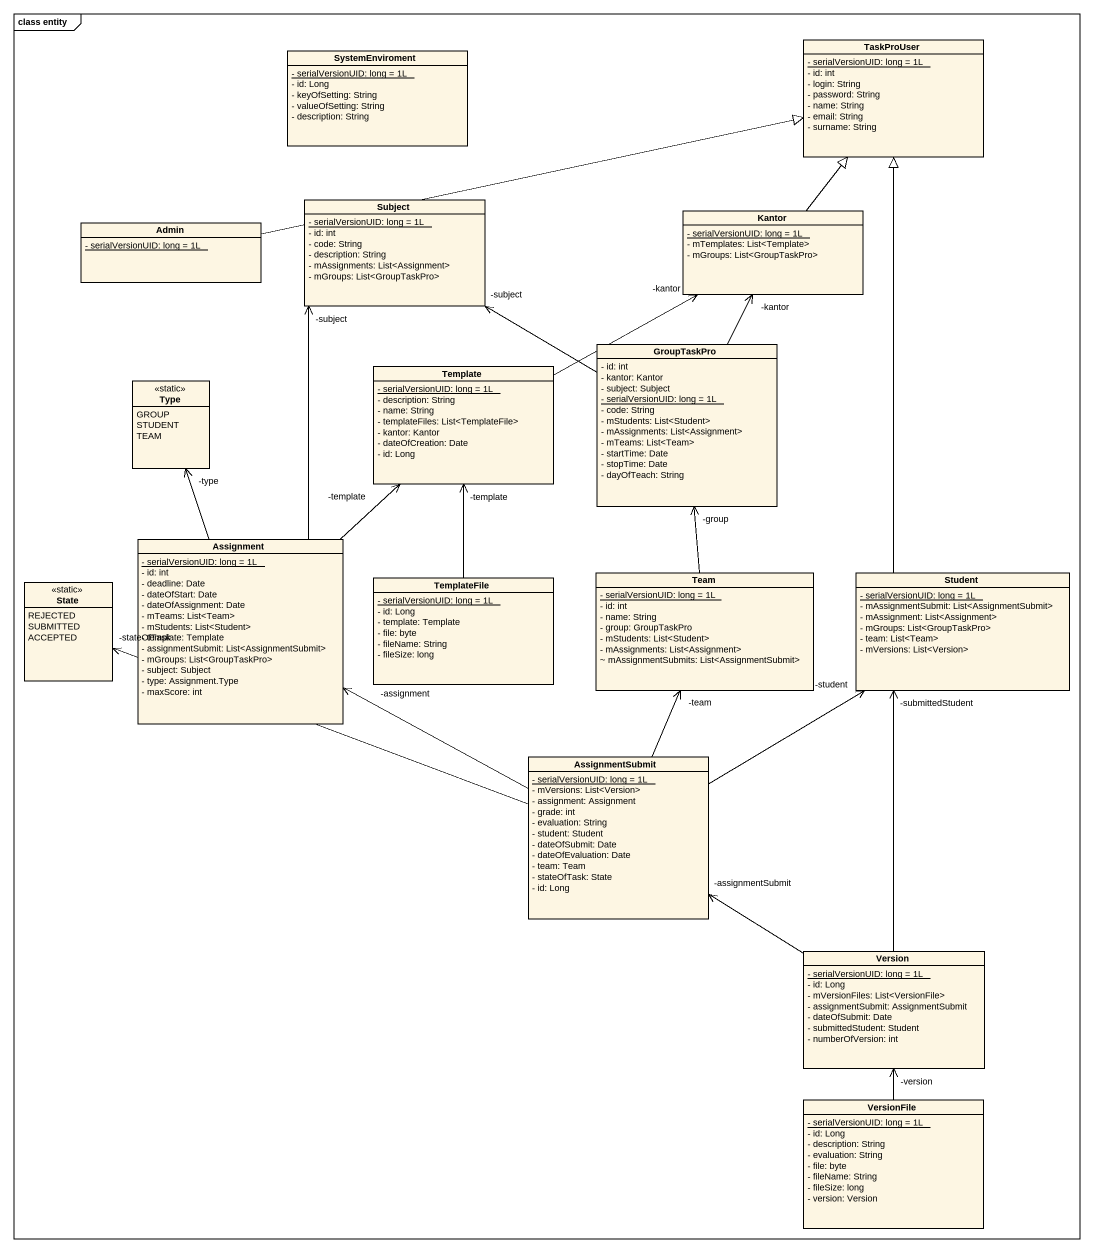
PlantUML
@startuml
mainframe class entity
hide circle
hide empty members
skinparam classAttributeIconSize 0
class SystemEnviroment {
  {static} - serialVersionUID: long = 1L
  - id: Long
  - keyOfSetting: String
  - valueOfSetting: String
  - description: String
}
class TaskProUser {
  {static} - serialVersionUID: long = 1L
  - id: int
  - login: String
  - password: String
  - name: String
  - email: String
  - surname: String
}
class Admin {
  {static} - serialVersionUID: long = 1L
}
class Subject {
  {static} - serialVersionUID: long = 1L
  - id: int
  - code: String
  - description: String
  - mAssignments: List<Assignment>
  - mGroups: List<GroupTaskPro>
}
class Kantor {
  {static} - serialVersionUID: long = 1L
  - mTemplates: List<Template>
  - mGroups: List<GroupTaskPro>
}
class Template {
  {static} - serialVersionUID: long = 1L
  - description: String
  - name: String
  - templateFiles: List<TemplateFile>
  - kantor: Kantor
  - dateOfCreation: Date
  - id: Long
}
class GroupTaskPro {
  - id: int
  - kantor: Kantor
  - subject: Subject
  {static} - serialVersionUID: long = 1L
  - code: String
  - mStudents: List<Student>
  - mAssignments: List<Assignment>
  - mTeams: List<Team>
  - startTime: Date
  - stopTime: Date
  - dayOfTeach: String
}
class Type <<static>> {
  GROUP
  STUDENT
  TEAM
}
class Assignment {
  {static} - serialVersionUID: long = 1L
  - id: int
  - deadline: Date
  - dateOfStart: Date
  - dateOfAssignment: Date
  - mTeams: List<Team>
  - mStudents: List<Student>
  - template: Template
  - assignmentSubmit: List<AssignmentSubmit>
  - mGroups: List<GroupTaskPro>
  - subject: Subject
  - type: Assignment.Type
  - maxScore: int
}
class Team {
  {static} - serialVersionUID: long = 1L
  - id: int
  - name: String
  - group: GroupTaskPro
  - mStudents: List<Student>
  - mAssignments: List<Assignment>
  ~ mAssignmentSubmits: List<AssignmentSubmit>
}
class Student {
  {static} - serialVersionUID: long = 1L
  - mAssignmentSubmit: List<AssignmentSubmit>
  - mAssignment: List<Assignment>
  - mGroups: List<GroupTaskPro>
  - team: List<Team>
  - mVersions: List<Version>
}
class "State" as State_ <<static>> {
  REJECTED
  SUBMITTED
  ACCEPTED
}
class TemplateFile {
  {static} - serialVersionUID: long = 1L
  - id: Long
  - template: Template
  - file: byte
  - fileName: String
  - fileSize: long
}
class AssignmentSubmit {
  {static} - serialVersionUID: long = 1L
  - mVersions: List<Version>
  - assignment: Assignment
  - grade: int
  - evaluation: String
  - student: Student
  - dateOfSubmit: Date
  - dateOfEvaluation: Date
  - team: Team
  - stateOfTask: State
  - id: Long
}
class Version {
  {static} - serialVersionUID: long = 1L
  - id: Long
  - mVersionFiles: List<VersionFile>
  - assignmentSubmit: AssignmentSubmit
  - dateOfSubmit: Date
  - submittedStudent: Student
  - numberOfVersion: int
}
class VersionFile {
  {static} - serialVersionUID: long = 1L
  - id: Long
  - description: String
  - evaluation: String
  - file: byte
  - fileName: String
  - fileSize: long
  - version: Version
}
Admin -right-|> TaskProUser
Kantor -up-|> TaskProUser
Template -right-> "-kantor" Kantor
GroupTaskPro -left-> "-subject" Subject
GroupTaskPro -up-> "-kantor" Kantor
Assignment -up-> "-subject" Subject
Assignment -up-> "-template" Template
Assignment -up-> "-type" Type
Team -up-> "-group" GroupTaskPro
Student -up-|> TaskProUser
TemplateFile -up-> "-template" Template
AssignmentSubmit -left-> "-assignment" Assignment
AssignmentSubmit -up-> "-team" Team
AssignmentSubmit -right-> "-student" Student
AssignmentSubmit -left-> "-stateOfTask" State_
Version -up-> "-submittedStudent" Student
Version -up-> "-assignmentSubmit" AssignmentSubmit
VersionFile -up-> "-version" Version
@enduml
